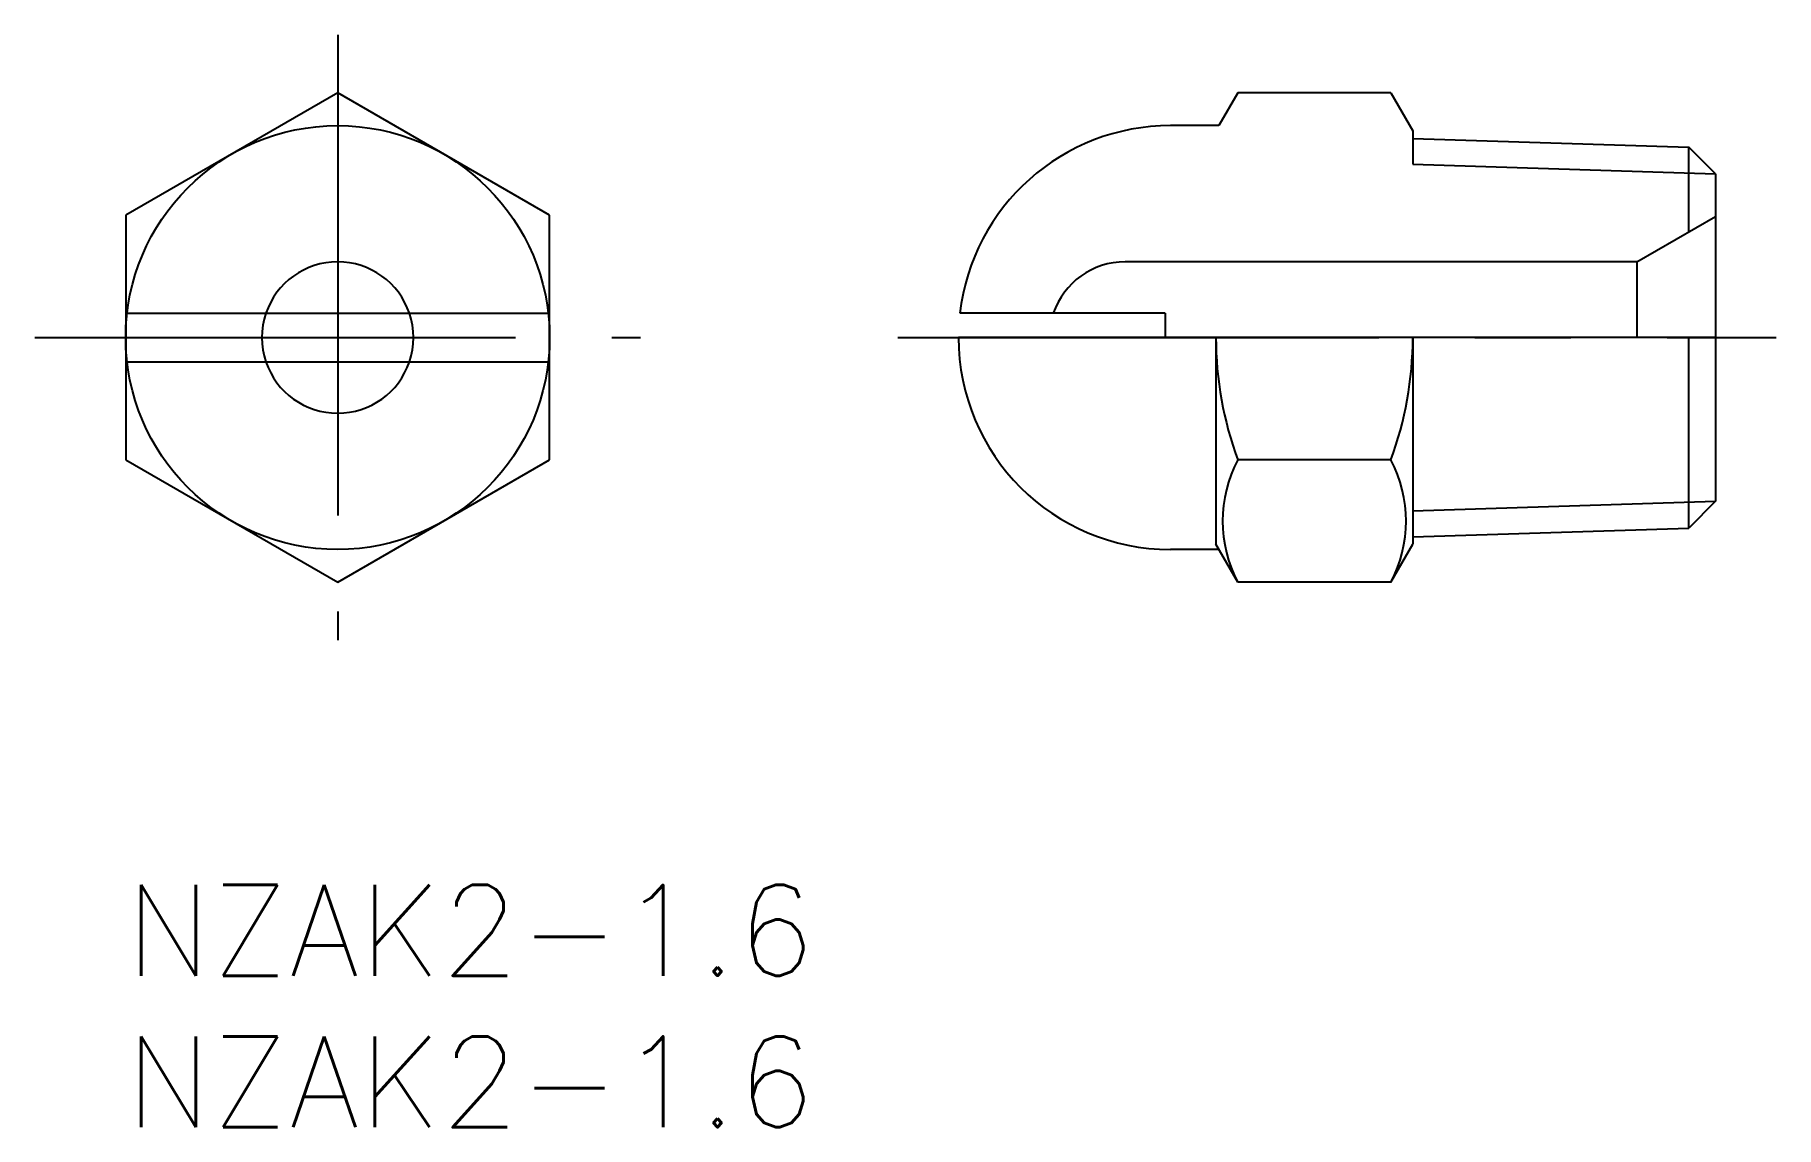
# Model space of a CAD drawing. Extents: x -3 to 54.5, y -8 to 28.1.
import ezdxf

# ---------------------------------------------------------------- set-up
doc = ezdxf.new("R2010")
doc.units = 0
doc.header["$LTSCALE"] = 0.5
doc.linetypes.add('CENTER', pattern=[50.8, 31.75, -6.35, 6.35, -6.35])
doc.linetypes.add('DASHED', pattern=[19.05, 12.7, -6.35])
for name, color, linetype in [('MSM_CENTER', 1, 'CENTER'), ('MSM_CONTINUOUS', 7, 'CONTINUOUS'), ('MSM_DASHED', 4, 'DASHED'), ('MSM_NARROW', 5, 'CONTINUOUS'), ('MSM_PART_NUMBER', 7, 'CONTINUOUS')]:
    doc.layers.add(name, color=color, linetype=linetype)
doc.styles.get("Standard").update_dxf_attribs({"font": 'txt.shx', "height": 3, "bigfont": 'bigfont.shx'})

msp = doc.modelspace()

# ---------------------------------------------------------------- linework, layer by layer
at = {"layer": 'MSM_CENTER'}
for p, q in [((7, 28.083), (7, 8.083)), ((-3, 18.083), (17, 18.083)), ((25.5, 18.083), (54.5, 18.083))]:
    msp.add_line(p, q, dxfattribs=at)
at = {"layer": 'MSM_CONTINUOUS'}
for p, q in [((7, 26.166), (0, 22.124)), ((14, 22.124), (7, 26.166)), ((36.725, 26.166), (36.1, 25.083)), ((41.775, 26.166), (36.725, 26.166)), ((41.775, 26.166), (42.5, 24.91)), ((36.1, 25.083), (34.5, 25.083)), ((42.5, 24.91), (42.5, 23.805)), ((42.5, 24.661), (51.616, 24.377)), ((51.616, 21.573), (51.616, 24.377)), ((52.5, 23.493), (51.616, 24.377)), ((52.5, 23.493), (52.5, 12.673)), ((0, 22.124), (0, 14.041)), ((14, 14.041), (14, 22.124)), ((49.902, 20.583), (52.5, 22.083)), ((49.902, 20.583), (33, 20.583)), ((49.902, 20.583), (49.902, 18.083)), ((0.046, 18.883), (13.954, 18.883)), ((34.327, 18.883), (27.554, 18.883)), ((34.327, 18.883), (34.327, 18.083)), ((52.5, 18.083), (27.5, 18.083)), ((36, 18.083), (36, 11.256)), ((42.5, 18.083), (42.5, 11.256)), ((0.046, 17.283), (13.954, 17.283)), ((0, 14.041), (7, 10)), ((7, 10), (14, 14.041)), ((41.775, 14.041), (36.725, 14.041)), ((52.5, 12.673), (51.616, 11.789)), ((42.5, 11.504), (51.616, 11.789)), ((36.1, 11.083), (34.5, 11.083)), ((36.725, 10), (36, 11.256)), ((41.775, 10), (42.5, 11.256)), ((41.775, 10), (36.725, 10))]:
    msp.add_line(p, q, dxfattribs=at)
msp.add_circle((7, 18.083), 7, dxfattribs=at)
for centre, radius, start, end in [((33, 18.083), 2.5, 90, 161.33708), ((7, 18.083), 2.5, 161.33708, 198.66292), ((7, 18.083), 2.5, 341.33708, 18.66292), ((47.628, 18.083), 11.628, 180, 200.33737), ((30.872, 18.083), 11.628, 339.66263, 0), ((40.534, 12.021), 4.312, 152.05592, 207.94408), ((37.966, 12.021), 4.312, 332.05592, 27.94408)]:
    msp.add_arc(centre, radius, start, end, dxfattribs=at)
at = {"layer": 'MSM_DASHED'}
for start, end in [(18.66292, 161.33708), (198.66292, 341.33708)]:
    msp.add_arc((7, 18.083), 2.5, start, end, dxfattribs=at)
at = {"layer": 'MSM_NARROW'}
for p, q in [((42.5, 23.805), (52.5, 23.493)), ((51.616, 11.789), (51.616, 18.083)), ((42.5, 12.36), (52.5, 12.673))]:
    msp.add_line(p, q, dxfattribs=at)
at = {"layer": 'MSM_PART_NUMBER'}
for start, end in [(90, 173.43035), (180, 270)]:
    msp.add_arc((34.5, 18.083), 7, start, end, dxfattribs=at)

# ---------------------------------------------------------------- texts
for p in [(0, -3), (0, -8)]:
    msp.add_text('NZAK2-1.6', height=3, dxfattribs=at).set_placement(p)

doc.saveas('drawing.dxf')
